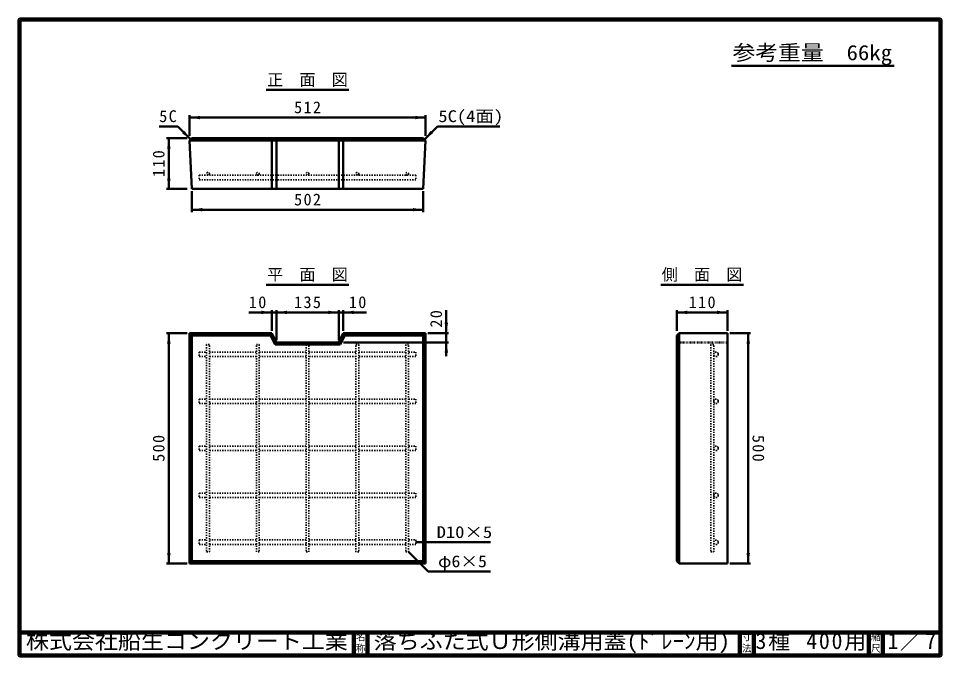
# Model space of a CAD drawing. Units: millimetres, scale not verified, with parts at other scales. Extents: x 100 to 4105, y 100 to 2870.
import ezdxf
from ezdxf.enums import TextEntityAlignment as Align

# ---------------------------------------------------------------- set-up
doc = ezdxf.new("R2010")
doc.units = ezdxf.units.MM
doc.header["$LTSCALE"] = 5
doc.linetypes.add('USER1', pattern=[2.2, 1, -1.2])
doc.linetypes.add('USER2', pattern=[1.2, 0.5, -0.7])
doc.layers.add('V-nasSTD', color=7, linetype='USER1', lineweight=35)
doc.styles.add('ＭＳ ゴシック', font='')
doc.styles.get('ＭＳ ゴシック').set_extended_font_data('MS Gothic')

msp = doc.modelspace()

# ---------------------------------------------------------------- hatches: boundary and pattern name
at = {"layer": 'V-nasSTD'}
for points in [[(887.428, 2447.289), (842.428, 2439.789), (887.428, 2432.289)], [(1821.428, 2432.289), (1866.428, 2439.789), (1821.428, 2447.289)], [(820.912, 2381.912), (847.428, 2344.789), (810.305, 2371.306)], [(1887.945, 2381.912), (1861.428, 2344.789), (1898.551, 2371.306)], [(759.928, 2304.789), (752.428, 2349.789), (744.928, 2304.789)], [(744.928, 2174.789), (752.428, 2129.789), (759.928, 2174.789)], [(897.428, 2047.289), (852.428, 2039.789), (897.428, 2032.289)], [(1811.428, 2032.289), (1856.428, 2039.789), (1811.428, 2047.289)], [(1154.428, 1586.441), (1199.428, 1593.941), (1154.428, 1601.441)], [(1264.428, 1601.441), (1219.428, 1593.941), (1264.428, 1586.441)], [(1444.428, 1586.441), (1489.428, 1593.941), (1444.428, 1601.441)], [(1554.428, 1601.441), (1509.428, 1593.941), (1554.428, 1586.441)], [(3001.428, 1601.441), (2956.428, 1593.941), (3001.428, 1586.441)], [(3131.428, 1586.441), (3176.428, 1593.941), (3131.428, 1601.441)], [(1963.928, 1548.941), (1956.428, 1503.941), (1948.928, 1548.941)], [(759.928, 1458.941), (752.428, 1503.941), (744.928, 1458.941)], [(3258.928, 1458.941), (3266.428, 1503.941), (3273.928, 1458.941)], [(1948.928, 1418.941), (1956.428, 1463.941), (1963.928, 1418.941)], [(744.928, 548.941), (752.428, 503.941), (759.928, 548.941)], [(3273.928, 548.941), (3266.428, 503.941), (3258.928, 548.941)]]:
    msp.add_hatch(color=256, dxfattribs=at).paths.add_polyline_path(points)

# ---------------------------------------------------------------- linework, layer by layer
at = {"layer": 'V-nasSTD', "linetype": 'Continuous', "lineweight": 100}
for p, q in [((105, 2865), (105, 105)), ((4100, 2865), (105, 2865)), ((4100, 105), (4100, 2865)), ((105, 205), (4100, 205)), ((1555, 205), (1555, 105)), ((1615, 205), (1615, 105)), ((3230, 205), (3230, 105)), ((3290, 205), (3290, 105)), ((3790, 205), (3790, 105)), ((3850, 205), (3850, 105)), ((105, 105), (4100, 105))]:
    msp.add_line(p, q, dxfattribs=at)
at = {"layer": 'V-nasSTD', "linetype": 'Continuous', "lineweight": 50}
for p, q in [((3194, 2664.753), (3900, 2664.753)), ((1174.928, 2559.789), (1533.928, 2559.789)), ((842.428, 2449.789), (842.428, 2359.789)), ((1866.428, 2449.789), (1866.428, 2359.789)), ((1866.428, 2439.789), (842.428, 2439.789)), ((790.86, 2401.358), (710.86, 2401.358)), ((847.428, 2344.789), (790.86, 2401.358)), ((1861.428, 2344.789), (1917.997, 2401.358)), ((1917.997, 2401.358), (2187.997, 2401.358)), ((832.428, 2349.789), (742.428, 2349.789)), ((752.428, 2349.789), (752.428, 2129.789)), ((852.428, 2349.789), (842.428, 2339.789)), ((1866.428, 2339.789), (842.428, 2339.789)), ((842.428, 2339.789), (852.428, 2129.789)), ((1856.428, 2349.789), (852.428, 2349.789)), ((1193.248, 2349.789), (1199.428, 2339.789)), ((1199.428, 2339.789), (1199.428, 2129.789)), ((1213.248, 2349.789), (1219.428, 2339.789)), ((1219.428, 2339.789), (1219.428, 2129.789)), ((1489.428, 2339.789), (1495.609, 2349.789)), ((1489.428, 2339.789), (1489.428, 2129.789)), ((1509.428, 2339.789), (1515.609, 2349.789)), ((1509.428, 2339.789), (1509.428, 2129.789)), ((1856.428, 2349.789), (1866.428, 2339.789)), ((1866.428, 2339.789), (1856.428, 2129.789)), ((832.428, 2129.789), (742.428, 2129.789)), ((852.428, 2129.789), (1856.428, 2129.789)), ((852.428, 2119.789), (852.428, 2029.789)), ((1856.428, 2119.789), (1856.428, 2029.789)), ((1856.428, 2039.789), (852.428, 2039.789)), ((1174.928, 1713.941), (1533.928, 1713.941)), ((2886.928, 1713.941), (3245.928, 1713.941)), ((1199.428, 1603.941), (1199.428, 1513.941)), ((1219.428, 1603.941), (1219.428, 1473.941)), ((1489.428, 1603.941), (1489.428, 1473.941)), ((1509.428, 1603.941), (1509.428, 1513.941)), ((1956.428, 1603.941), (1956.428, 1503.941)), ((2956.428, 1513.941), (2956.428, 1603.941)), ((3176.428, 1603.941), (3176.428, 1513.941)), ((1199.428, 1593.941), (1099.428, 1593.941)), ((1219.428, 1593.941), (1199.428, 1593.941)), ((1489.428, 1593.941), (1219.428, 1593.941)), ((1509.428, 1593.941), (1489.428, 1593.941)), ((1609.428, 1593.941), (1509.428, 1593.941)), ((3176.428, 1593.941), (2956.428, 1593.941)), ((832.428, 1503.941), (742.428, 1503.941)), ((752.428, 1503.941), (752.428, 503.941)), ((842.428, 1503.941), (842.428, 503.941)), ((1199.428, 1503.941), (842.428, 1503.941)), ((842.428, 1503.941), (852.428, 1493.941)), ((1193.248, 1493.941), (852.428, 1493.941)), ((852.428, 1493.941), (852.428, 513.941)), ((1193.248, 1493.941), (1199.428, 1503.941)), ((1193.248, 1493.941), (1213.248, 1453.941)), ((1199.428, 1503.941), (1219.428, 1463.941)), ((1509.428, 1503.941), (1489.428, 1463.941)), ((1515.609, 1493.941), (1495.609, 1453.941)), ((1509.428, 1503.941), (1866.428, 1503.941)), ((1509.428, 1503.941), (1515.609, 1493.941)), ((1515.609, 1493.941), (1856.428, 1493.941)), ((1856.428, 1493.941), (1866.428, 1503.941)), ((1856.428, 513.941), (1856.428, 1493.941)), ((1866.428, 503.941), (1866.428, 1503.941)), ((1966.428, 1503.941), (1876.428, 1503.941)), ((1956.428, 1503.941), (1956.428, 1463.941)), ((2966.428, 1503.941), (2956.428, 1493.941)), ((2956.428, 1493.941), (2956.428, 513.941)), ((3176.428, 1503.941), (2966.428, 1503.941)), ((2966.428, 1503.941), (2966.428, 503.941)), ((3176.428, 503.941), (3176.428, 1503.941)), ((3186.428, 1503.941), (3276.428, 1503.941)), ((3266.428, 1503.941), (3266.428, 503.941)), ((1219.428, 1463.941), (1213.248, 1453.941)), ((1495.609, 1453.941), (1213.248, 1453.941)), ((1489.428, 1463.941), (1219.428, 1463.941)), ((1489.428, 1463.941), (1495.609, 1453.941)), ((1966.428, 1463.941), (1510.609, 1463.941)), ((1956.428, 1463.941), (1956.428, 1403.941)), ((2148.428, 595.941), (1824.428, 595.941)), ((1792.428, 553.941), (1877.281, 469.088)), ((832.428, 503.941), (742.428, 503.941)), ((852.428, 513.941), (842.428, 503.941)), ((842.428, 503.941), (1866.428, 503.941)), ((852.428, 513.941), (1856.428, 513.941)), ((1856.428, 513.941), (1866.428, 503.941)), ((2956.428, 513.941), (2966.428, 503.941)), ((2966.428, 503.941), (3176.428, 503.941)), ((3186.428, 503.941), (3276.428, 503.941)), ((1877.281, 469.088), (2148.428, 469.088))]:
    msp.add_line(p, q, dxfattribs=at)
at = {"layer": 'V-nasSTD'}
for p, q in [((1824.428, 2189.789), (884.428, 2189.789)), ((884.428, 2189.789), (884.428, 2169.789)), ((1824.428, 2169.789), (884.428, 2169.789)), ((1824.428, 2189.789), (1824.428, 2169.789)), ((916.428, 1453.941), (916.428, 553.941)), ((928.428, 1453.941), (916.428, 1453.941)), ((928.428, 553.941), (928.428, 1453.941)), ((1132.428, 553.941), (1132.428, 1453.941)), ((1132.428, 1453.941), (1144.428, 1453.941)), ((1144.428, 1453.941), (1144.428, 553.941)), ((1348.428, 1453.941), (1348.428, 553.941)), ((1360.428, 1453.941), (1348.428, 1453.941)), ((1360.428, 553.941), (1360.428, 1453.941)), ((1564.428, 553.941), (1564.428, 1453.941)), ((1564.428, 1453.941), (1576.428, 1453.941)), ((1576.428, 1453.941), (1576.428, 553.941)), ((1780.428, 1453.941), (1780.428, 553.941)), ((1792.428, 1453.941), (1780.428, 1453.941)), ((1792.428, 553.941), (1792.428, 1453.941)), ((3104.428, 1453.941), (3104.428, 553.941)), ((3116.428, 1453.941), (3104.428, 1453.941)), ((3116.428, 553.941), (3116.428, 1453.941)), ((884.428, 1421.941), (916.428, 1421.941)), ((884.428, 1421.941), (884.428, 1401.941)), ((884.428, 1401.941), (916.428, 1401.941)), ((928.428, 1421.941), (1132.428, 1421.941)), ((1132.428, 1401.941), (928.428, 1401.941)), ((1144.428, 1421.941), (1348.428, 1421.941)), ((1348.428, 1401.941), (1144.428, 1401.941)), ((1360.428, 1421.941), (1564.428, 1421.941)), ((1564.428, 1401.941), (1360.428, 1401.941)), ((1576.428, 1421.941), (1780.428, 1421.941)), ((1780.428, 1401.941), (1576.428, 1401.941)), ((1792.428, 1421.941), (1824.428, 1421.941)), ((1824.428, 1401.941), (1792.428, 1401.941)), ((1824.428, 1421.941), (1824.428, 1401.941)), ((884.428, 1217.941), (916.428, 1217.941)), ((884.428, 1217.941), (884.428, 1197.941)), ((928.428, 1217.941), (1132.428, 1217.941)), ((1144.428, 1217.941), (1348.428, 1217.941)), ((1360.428, 1217.941), (1564.428, 1217.941)), ((1576.428, 1217.941), (1780.428, 1217.941)), ((1792.428, 1217.941), (1824.428, 1217.941)), ((1824.428, 1217.941), (1824.428, 1197.941)), ((884.428, 1197.941), (916.428, 1197.941)), ((1132.428, 1197.941), (928.428, 1197.941)), ((1348.428, 1197.941), (1144.428, 1197.941)), ((1564.428, 1197.941), (1360.428, 1197.941)), ((1780.428, 1197.941), (1576.428, 1197.941)), ((1824.428, 1197.941), (1792.428, 1197.941)), ((884.428, 1013.941), (916.428, 1013.941)), ((884.428, 1013.941), (884.428, 993.941)), ((928.428, 1013.941), (1132.428, 1013.941)), ((1144.428, 1013.941), (1348.428, 1013.941)), ((1360.428, 1013.941), (1564.428, 1013.941)), ((1576.428, 1013.941), (1780.428, 1013.941)), ((1792.428, 1013.941), (1824.428, 1013.941)), ((1824.428, 1013.941), (1824.428, 993.941)), ((884.428, 993.941), (916.428, 993.941)), ((1132.428, 993.941), (928.428, 993.941)), ((1348.428, 993.941), (1144.428, 993.941)), ((1564.428, 993.941), (1360.428, 993.941)), ((1780.428, 993.941), (1576.428, 993.941)), ((1824.428, 993.941), (1792.428, 993.941)), ((884.428, 809.941), (916.428, 809.941)), ((884.428, 809.941), (884.428, 789.941)), ((928.428, 809.941), (1132.428, 809.941)), ((1144.428, 809.941), (1348.428, 809.941)), ((1360.428, 809.941), (1564.428, 809.941)), ((1576.428, 809.941), (1780.428, 809.941)), ((1792.428, 809.941), (1824.428, 809.941)), ((1824.428, 809.941), (1824.428, 789.941)), ((884.428, 789.941), (916.428, 789.941)), ((1132.428, 789.941), (928.428, 789.941)), ((1348.428, 789.941), (1144.428, 789.941)), ((1564.428, 789.941), (1360.428, 789.941)), ((1780.428, 789.941), (1576.428, 789.941)), ((1824.428, 789.941), (1792.428, 789.941)), ((884.428, 605.941), (916.428, 605.941)), ((884.428, 605.941), (884.428, 585.941)), ((928.428, 605.941), (1132.428, 605.941)), ((1144.428, 605.941), (1348.428, 605.941)), ((1360.428, 605.941), (1564.428, 605.941)), ((1576.428, 605.941), (1780.428, 605.941)), ((1792.428, 605.941), (1824.428, 605.941)), ((1824.428, 605.941), (1824.428, 585.941)), ((884.428, 585.941), (916.428, 585.941)), ((1132.428, 585.941), (928.428, 585.941)), ((1348.428, 585.941), (1144.428, 585.941)), ((1564.428, 585.941), (1360.428, 585.941)), ((1780.428, 585.941), (1576.428, 585.941)), ((1824.428, 585.941), (1792.428, 585.941)), ((916.428, 553.941), (928.428, 553.941)), ((1144.428, 553.941), (1132.428, 553.941)), ((1348.428, 553.941), (1360.428, 553.941)), ((1576.428, 553.941), (1564.428, 553.941)), ((1780.428, 553.941), (1792.428, 553.941)), ((3104.428, 553.941), (3116.428, 553.941))]:
    msp.add_line(p, q, dxfattribs=at)
at = {"layer": 'V-nasSTD', "linetype": 'USER2', "lineweight": 50}
for p, q in [((2956.428, 1453.941), (2966.428, 1463.941)), ((2966.428, 1463.941), (3176.428, 1463.941))]:
    msp.add_line(p, q, dxfattribs=at)
at = {"layer": 'V-nasSTD', "linetype": 'Continuous', "lineweight": 13}
msp.add_lwpolyline([(100, 100), (100, 2870), (4105, 2870), (4105, 100)], close=True, dxfattribs=at)
at = {"layer": 'V-nasSTD'}
for centre, radius in [((922.428, 2195.789), 6), ((1138.428, 2195.789), 6), ((1354.428, 2195.789), 6), ((1570.428, 2195.789), 6), ((1786.428, 2195.789), 6), ((3126.428, 1411.941), 10), ((3126.428, 1207.941), 10), ((3126.428, 1003.941), 10), ((3126.428, 799.941), 10), ((3126.428, 595.941), 10)]:
    msp.add_circle(centre, radius, dxfattribs=at)

# ---------------------------------------------------------------- texts
at = {"layer": 'V-nasSTD', "style": 'ＭＳ ゴシック'}
for s, height, width, p in [('参考重量\u300066kg', 65.98, 1.1, (3198, 2754.753)), ('5C(4面)', 51.32, 1.15, (1921.876, 2471.336)), ('D10×5', 51.32, 1.15, (1914.428, 665.941)), ('φ6×5', 51.32, 1.1, (1920.428, 539.088)), ('株式会社船生コンクリート工業', 69.65, 1.05, (132.5, 202.5)), ('落ちふた式Ｕ形側溝用蓋(ﾄﾞﾚｰﾝ用)', 69.65, 1.05, (1641.25, 202.5))]:
    msp.add_text(s, height=height, dxfattribs=dict(at, width=width)).set_placement(p, align=Align.TOP_LEFT)
for s, height, p in [('正\u3000面\u3000図', 51.32, (1178.928, 2629.789)), ('平\u3000面\u3000図', 51.32, (1178.928, 1783.941)), ('側\u3000面\u3000図', 51.32, (2890.928, 1783.941)), ('名', 30.79, (1563.982, 200.999)), ('寸', 30.79, (3238.982, 200.999)), ('縮', 30.79, (3798.982, 200.999)), ('称', 30.79, (1563.976, 151.01)), ('法', 30.79, (3238.976, 151.01)), ('尺', 30.79, (3798.976, 151.01))]:
    msp.add_text(s, height=height, dxfattribs=at).set_placement(p, align=Align.TOP_LEFT)
at = {"layer": 'V-nasSTD', "attachment_point": 1, "style": 'ＭＳ ゴシック'}
for s, insert, char_height in [('\\T1.17;512', (1295.928, 2509.789), 51.32), ('\\T1.17;5C', (710.86, 2471.358), 51.32), ('\\T1.17;502', (1295.928, 2109.789), 51.32), ('\\T1.17;10', (1099.428, 1663.941), 51.32), ('\\T1.17;135', (1295.928, 1663.941), 51.32), ('\\T1.17;10', (1533.428, 1663.941), 51.32), ('\\T1.17;110', (3007.928, 1663.941), 51.32), ('\\T1.16;3種\\~400用', (3297.75, 202.508), 69.65), ('\\T1.15;1／7', (3870.521, 202.582), 69.65)]:
    msp.add_mtext(s, dxfattribs=dict(at, insert=insert, char_height=char_height))
at = {"layer": 'V-nasSTD', "char_height": 51.32, "attachment_point": 1, "style": 'ＭＳ ゴシック'}
for s, insert, rotation in [('\\T1.17;110', (682.428, 2181.289), 90), ('\\T1.17;20', (1886.428, 1527.941), 90), ('\\T1.17;500', (682.428, 945.441), 90), ('\\T1.17;500', (3336.428, 1062.441), 270)]:
    msp.add_mtext(s, dxfattribs=dict(at, insert=insert, rotation=rotation))

doc.saveas('drawing.dxf')
